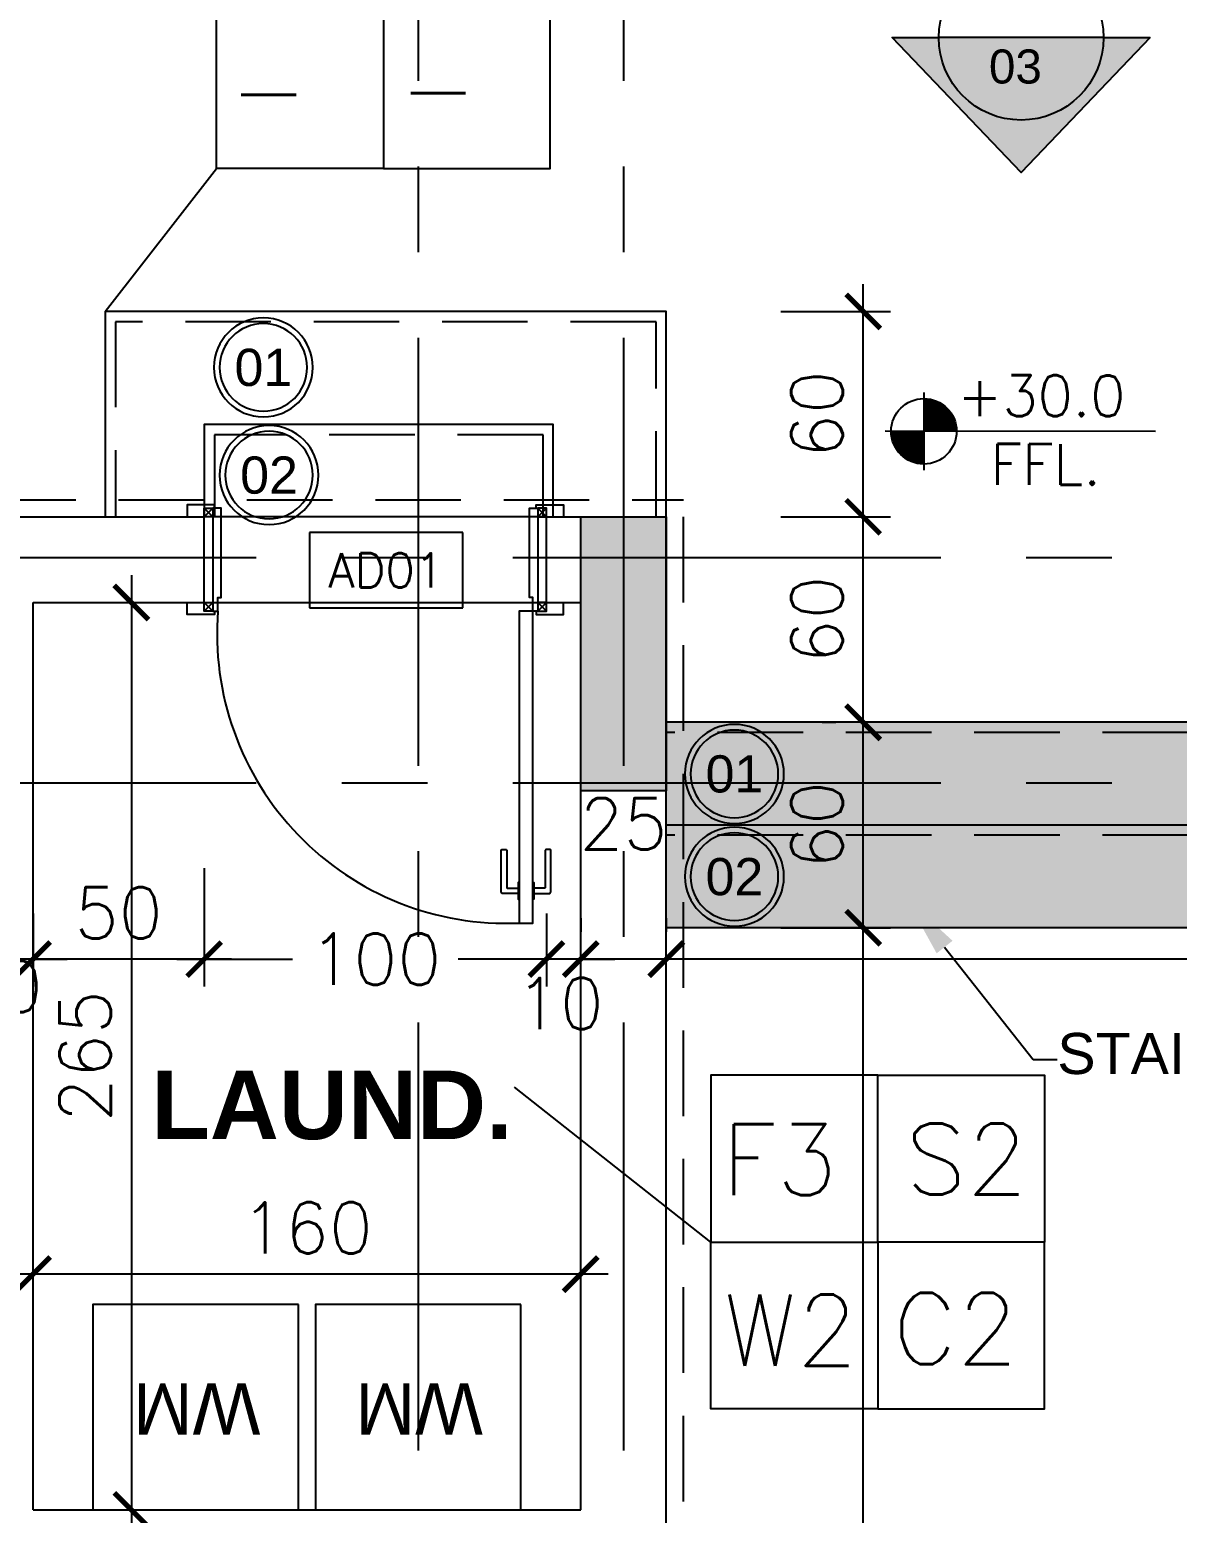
# Model space of a CAD drawing. Header units: centimetres. Extents: x -2093 to 438, y -64 to 4985.
# Drawn here: x -1511 to -1175.7, y 2417 to 2850.3 of the extents above; entities that cross this region are included whole.
import ezdxf
from ezdxf import colors
from ezdxf.entities.mleader import LeaderData, LeaderLine
from ezdxf.enums import TextEntityAlignment as Align
from ezdxf.math import Vec2, Vec3
from ezdxf.xclip import XClip

# ---------------------------------------------------------------- set-up
doc = ezdxf.new("R2010")
doc.units = ezdxf.units.CM
doc.header["$LTSCALE"] = 100
doc.header["$MEASUREMENT"] = 0
doc.header["$XCLIPFRAME"] = 0
for name, pattern in [('A0-01 FLOOR PLANS$0$HIDDEN', [0.375, 0.25, -0.125]), ('GRID$0$GRID$0$XREF GRID$0$GRIDS$0$CENTER', [2, 1.25, -0.25, 0.25, -0.25]), ('XREF CUTTING LINES$0$ACAD_ISO10W100', [18, 12, -3, 0, -3])]:
    doc.linetypes.add(name, pattern=pattern)
for name, color, linetype in [('$0$SCHEDUALE LINES-01', 2, 'Continuous'), ('$0$SCHEDUALE LINES-02', 8, 'Continuous'), ('A0-01 FLOOR PLANS$0$ARROW INDICATOR', 4, 'Continuous'), ('A0-01 FLOOR PLANS$0$DIM IN', 1, 'Continuous'), ('A0-01 FLOOR PLANS$0$HATCH', 8, 'Continuous'), ('A0-01 FLOOR PLANS$0$HIDDEN -03', 8, 'A0-01 FLOOR PLANS$0$HIDDEN'), ('A0-01 FLOOR PLANS$0$KITCHEN', 11, 'Continuous'), ('A0-01 FLOOR PLANS$0$LVL', 2, 'Continuous'), ('A0-01 FLOOR PLANS$0$NUMBERS', 1, 'Continuous'), ('A0-01 FLOOR PLANS$0$STAIRS', 4, 'Continuous'), ('A0-01 FLOOR PLANS$0$TEXT', 3, 'Continuous'), ('A0-01 FLOOR PLANS$0$TEXT-SCHED', 3, 'Continuous'), ('A0-01 FLOOR PLANS$0$WALL-01', 7, 'Continuous'), ('A0-01 FLOOR PLANS$0$WALL-04', 1, 'Continuous'), ('A0-01 FLOOR PLANS$0$WINDOW', 1, 'Continuous'), ('A0-01 FLOOR PLANS$0$WOODEN DOOR', 1, 'Continuous'), ('DIM IN', 1, 'Continuous'), ('GRID$0$DIM IN', 1, 'Continuous'), ('GRID$0$XREF GRID', 11, 'GRID$0$GRID$0$XREF GRID$0$GRIDS$0$CENTER'), ('TEXT', 3, 'Continuous'), ('XREF CUTTING LINES$0$ELEV', 2, 'XREF CUTTING LINES$0$ACAD_ISO10W100'), ('XREF GF COL$0$COLUMN', 6, 'Continuous'), ('XREF GF COL$0$COLUMN HATCH', 201, 'Continuous')]:
    doc.layers.add(name, color=color, linetype=linetype)
doc.styles.add('A0-01 FLOOR PLANS$0$02-Ground$0$ATTRIBUTE', font='ROMANS.shx')
doc.styles.add('A0-01 FLOOR PLANS$0$22', font='romans.shx')
doc.styles.add('A0-01 FLOOR PLANS$0$A0-01 GROUND FLOOR PLAN - For Entry modification$0$ROMANS', font='romans')
doc.styles.add('A0-01 FLOOR PLANS$0$Arial-Bold', font='arialbd.ttf')
doc.styles.add('A0-01 FLOOR PLANS$0$ART', font='arial.ttf')
doc.styles.add('A0-01 FLOOR PLANS$0$ART-PS-1', font='arial.ttf', dxfattribs={"height": 20})
doc.styles.add('A0-01 FLOOR PLANS$0$GRIDS$0$20', font='romans.shx')
doc.styles.add('GRID$0$ROMANS', font='romans')
doc.styles.add('ROMANS', font='romans')
doc.styles.add('XREF CUTTING LINES$0$ART-PS-1', font='arial.ttf', dxfattribs={"height": 20})
doc.dimstyles.new('A0-01 FLOOR PLANS$0$100', dxfattribs={"dimtxt": 15, "dimasz": 10, "dimexe": 8, "dimexo": 12, "dimgap": 6, "dimtad": 1, "dimdec": 0, "dimzin": 0, "dimdsep": 46, "dimtxsty": 'A0-01 FLOOR PLANS$0$22', "dimblk": 'A0-01 FLOOR PLANS$0$_ARCHTICK', "dimcen": 30, "dimdle": 8, "dimclrd": 1, "dimclre": 1, "dimclrt": 2, "dimadec": 0, "dimazin": 0, "dimtfac": 1, "dimtdec": 0, "dimtmove": 2, "dimatfit": 3, "dimldrblk": 'A0-01 FLOOR PLANS$0$_OBLIQUE', "dimfxl": 100, "dimtolj": 1, "dimtzin": 0, "dimarcsym": 0})
doc.dimstyles.new('A0-01 FLOOR PLANS$0$A0-01 GROUND FLOOR PLAN - For Entry modification$0$text', dxfattribs={"dimtxt": 18, "dimasz": 10, "dimexe": 10, "dimexo": 10, "dimgap": -6, "dimtad": 1, "dimtih": 1, "dimtoh": 1, "dimdec": 0, "dimdsep": 46, "dimtxsty": 'A0-01 FLOOR PLANS$0$A0-01 GROUND FLOOR PLAN - For Entry modification$0$ROMANS', "dimblk1": 'A0-01 FLOOR PLANS$0$A0-01 GROUND FLOOR PLAN - For Entry modification$0$_ARCHTICK', "dimblk2": 'A0-01 FLOOR PLANS$0$A0-01 GROUND FLOOR PLAN - For Entry modification$0$_ARCHTICK', "dimsah": 1, "dimcen": 25, "dimdle": 10, "dimse1": 1, "dimse2": 1, "dimsd1": 1, "dimsd2": 1, "dimclrd": 1, "dimclre": 1, "dimclrt": 2, "dimadec": 0, "dimazin": 0, "dimtfac": 1, "dimtdec": 0, "dimtmove": 2, "dimatfit": 3, "dimldrblk": 'A0-01 FLOOR PLANS$0$A0-01 GROUND FLOOR PLAN - For Entry modification$0$_ARCHTICK', "dimfxl": 1, "dimtolj": 1, "dimtzin": 0, "dimarcsym": 0})
doc.dimstyles.new('GRID$0$AS-17-100', dxfattribs={"dimtxt": 14, "dimasz": 7, "dimexe": 10, "dimexo": 25, "dimgap": 6, "dimtad": 1, "dimtoh": 1, "dimdec": 0, "dimdsep": 46, "dimtxsty": 'GRID$0$ROMANS', "dimblk1": 'GRID$0$_ARCHTICK', "dimblk2": 'GRID$0$_ARCHTICK', "dimsah": 1, "dimcen": 25, "dimdle": 10, "dimclrd": 1, "dimclre": 1, "dimclrt": 2, "dimadec": 0, "dimazin": 0, "dimtfac": 1, "dimtdec": 0, "dimtofl": 0, "dimtmove": 2, "dimatfit": 3, "dimldrblk": 'GRID$0$_ARCHTICK', "dimfxl": 1, "dimtolj": 1, "dimtzin": 0, "dimarcsym": 0})

# ---------------------------------------------------------------- blocks, each defined once
blk = doc.blocks.new('XREF CUTTING LINES')
at = {"layer": 'XREF CUTTING LINES$0$ELEV'}
h = blk.add_hatch(color=251, dxfattribs=at)
edge = h.paths.add_edge_path()
edge.add_line((-1183.62, 2847.95), (-1197.25, 2847.95))
edge.add_ellipse((-1221.31, 2847.95), major_axis=(-17.02, -17.02), ratio=1, start_angle=-45, end_angle=135, ccw=False)
edge.add_line((-1245.38, 2847.95), (-1259, 2847.95))
edge.add_line((-1259, 2847.95), (-1221.31, 2808.57))
edge.add_line((-1221.31, 2808.57), (-1183.62, 2847.95))
at = {"layer": 'XREF CUTTING LINES$0$ELEV', "color": 2, "linetype": 'Continuous'}
blk.add_line((-1197.25, 2847.95), (-1245.38, 2847.95), dxfattribs=at)
for points in [[(-1183.62, 2847.95), (-1221.31, 2808.57), (-1259, 2847.95), (-1245.38, 2847.95)], [(-1197.25, 2847.95), (-1183.62, 2847.95)]]:
    blk.add_lwpolyline(points, dxfattribs=at)
blk.add_circle((-1221.31, 2847.95), 24.07, dxfattribs=at)
at = {"layer": 'XREF CUTTING LINES$0$ELEV', "style": 'XREF CUTTING LINES$0$ART-PS-1'}
blk.add_text('03', height=9.954, dxfattribs=at).set_placement((-1222.99, 2839.53), align=Align.MIDDLE_CENTER)
blk = doc.blocks.new('XREF GF COL')
at = {"layer": 'XREF GF COL$0$COLUMN HATCH'}
blk.add_hatch(color=256, dxfattribs=at).paths.add_polyline_path([(-11634.7, 2708), (-11659.7, 2708), (-11659.7, 2628), (-11634.7, 2628)])
at = {"layer": 'XREF GF COL$0$COLUMN'}
blk.add_lwpolyline([(-11659.7, 2708), (-11634.7, 2708), (-11634.7, 2628), (-11659.7, 2628)], close=True, dxfattribs=at)
blk = doc.blocks.new('GRID$0$_ARCHTICK')
at = {"color": 0, "linetype": 'ByBlock', "const_width": 0.15}
blk.add_lwpolyline([(-0.5, -0.5), (0.5, 0.5)], dxfattribs=at)
blk = doc.blocks.new('*D443')
at = {"layer": 'Defpoints', "color": 0, "transparency": 16777216}
for p in [(-1337.5, 2914.61), (-1337.5, 2913.26), (-972.5, 2790.24, 0)]:
    blk.add_point(p, dxfattribs=at)
at = {"layer": 'GRID$0$DIM IN', "color": 1, "lineweight": -2, "transparency": 16777216}
for p, q in [((-972.5, 2815.24), (-972.5, 2923.26)), ((-962.5, 2913.26), (-1347.5, 2913.26)), ((-1337.5, 2889.61), (-1337.5, 2903.26))]:
    blk.add_line(p, q, dxfattribs=at)
at = {"layer": 'GRID$0$DIM IN', "color": 1, "lineweight": -2, "transparency": 16777216, "xscale": 7, "yscale": 7, "zscale": 7, "rotation": 180}
blk.add_blockref('GRID$0$_ARCHTICK', (-1337.5, 2913.26), dxfattribs=at)
at = {"layer": 'GRID$0$DIM IN', "color": 1, "lineweight": -2, "transparency": 16777216, "xscale": 7, "yscale": 7, "zscale": 7}
blk.add_blockref('GRID$0$_ARCHTICK', (-972.5, 2913.26), dxfattribs=at)
at = {"layer": 'GRID$0$DIM IN', "color": 2, "transparency": 16777216, "insert": (-1155, 2926.26), "char_height": 14, "attachment_point": 5, "style": 'GRID$0$ROMANS'}
blk.add_mtext('\\A1;365', dxfattribs=at)
blk = doc.blocks.new('A0-01 FLOOR PLANS$0$WASHING MACHINE')
at = {"layer": 'A0-01 FLOOR PLANS$0$KITCHEN'}
blk.add_lwpolyline([(0, 0), (60, 0), (60, 60), (0, 60)], close=True, dxfattribs=at)
at = {"layer": 'A0-01 FLOOR PLANS$0$KITCHEN', "style": 'A0-01 FLOOR PLANS$0$ART-PS-1'}
blk.add_text('WM', height=15, dxfattribs=at).set_placement((29.7, 30.51), align=Align.MIDDLE_CENTER)
blk = doc.blocks.new('*D227')
at = {"layer": 'A0-01 FLOOR PLANS$0$TEXT-SCHED', "color": 1, "lineweight": -2, "transparency": 16777216}
for p, q in [((-1384.41, 2703.4), (-1429.27, 2703.4)), ((-1429.27, 2703.4), (-1429.27, 2681.4)), ((-1384.41, 2681.4), (-1384.41, 2703.4)), ((-1429.27, 2681.4), (-1384.41, 2681.4))]:
    blk.add_line(p, q, dxfattribs=at)
at = {"layer": 'Defpoints', "color": 0, "transparency": 16777216}
blk.add_point((-1406.84, 2692.4), dxfattribs=at)
blk.add_point((-1406.84, 2692.4), dxfattribs=at)
blk.add_point((-1406.84, 2692.4), dxfattribs=at)
at = {"layer": 'A0-01 FLOOR PLANS$0$TEXT-SCHED', "color": 2, "transparency": 16777216, "insert": (-1406.84, 2692.4), "char_height": 8, "width": 47.1429, "attachment_point": 5, "style": 'A0-01 FLOOR PLANS$0$A0-01 GROUND FLOOR PLAN - For Entry modification$0$ROMANS'}
blk.add_mtext('\\A1;{\\H1.25x;AD01}', dxfattribs=at)
blk = doc.blocks.new('A0-01 FLOOR PLANS$0$A0-01 GROUND FLOOR PLAN - For Entry modification$0$_ARCHTICK')
at = {"color": 0, "linetype": 'ByBlock', "const_width": 0.15}
blk.add_lwpolyline([(-0.5, -0.5), (0.5, 0.5)], dxfattribs=at)
blk = doc.blocks.new('A0-01 FLOOR PLANS$0$_ARCHTICK')
at = {"color": 0, "linetype": 'ByBlock', "const_width": 0.15}
blk.add_lwpolyline([(-0.5, -0.5), (0.5, 0.5)], dxfattribs=at)
blk = doc.blocks.new('*D243')
at = {"layer": 'A0-01 FLOOR PLANS$0$DIM IN', "color": 1, "lineweight": -2, "transparency": 16777216}
for p, q in [((-1481.29, 2691), (-1481.29, 2410)), ((-1493.84, 2683), (-1473.29, 2683)), ((-1493.84, 2418), (-1473.29, 2418))]:
    blk.add_line(p, q, dxfattribs=at)
at = {"layer": 'Defpoints', "color": 0, "transparency": 16777216}
for p in [(-1505.84, 2683), (-1505.84, 2418), (-1481.29, 2418)]:
    blk.add_point(p, dxfattribs=at)
at = {"layer": 'A0-01 FLOOR PLANS$0$DIM IN', "color": 1, "lineweight": -2, "transparency": 16777216, "xscale": 10, "yscale": 10, "zscale": 10}
for p, rotation in [((-1481.29, 2683), 90), ((-1481.29, 2418), 270)]:
    blk.add_blockref('A0-01 FLOOR PLANS$0$_ARCHTICK', p, dxfattribs=dict(at, rotation=rotation))
at = {"layer": 'A0-01 FLOOR PLANS$0$DIM IN', "color": 2, "transparency": 16777216, "insert": (-1494.79, 2550.5), "char_height": 15, "attachment_point": 5, "rotation": 90, "style": 'A0-01 FLOOR PLANS$0$22'}
blk.add_mtext('\\A1;265', dxfattribs=at)
blk = doc.blocks.new('A0-01 FLOOR PLANS$0$_OBLIQUE')
at = {"color": 0, "linetype": 'ByBlock'}
blk.add_line((-0.5, -0.5), (0.5, 0.5), dxfattribs=at)
blk = doc.blocks.new('A0-01 FLOOR PLANS$0$02-Ground$0$A$C4F2068BA')
for p, q in [((0.4, 0.6374), (0.4, 0.1626)), ((1.8156, 0.4), (0.1626, 0.4))]:
    blk.add_line(p, q)
at = {"color": 8, "const_width": 0.2}
for points in [[(0.4, 0.5, -0.414214), (0.5, 0.4, -0.414214)], [(0.4, 0.3, -0.414214), (0.3, 0.4, -0.414214)]]:
    blk.add_lwpolyline(points, format="xyb", dxfattribs=at)
blk.add_circle((0.4, 0.4), 0.2)
blk = doc.blocks.new('A0-01 FLOOR PLANS$0$02-Ground$0$123')
at = {"ltscale": 0.1}
blk.add_blockref('A0-01 FLOOR PLANS$0$02-Ground$0$A$C4F2068BA', (-0.4, -0.4), dxfattribs=at)
blk = doc.blocks.new('A0-01 FLOOR PLANS$0$02-Ground$0$LEVEL- PLAN')
at = {"layer": 'A0-01 FLOOR PLANS$0$LVL', "ltscale": 0.1}
blk.add_blockref('A0-01 FLOOR PLANS$0$02-Ground$0$123', (0, 0), dxfattribs=at)
at = {"layer": 'A0-01 FLOOR PLANS$0$LVL', "ltscale": 0.1, "style": 'A0-01 FLOOR PLANS$0$02-Ground$0$ATTRIBUTE', "width": 0.8, "flags": 4}
blk.add_attdef('%%P0.00', (0.2028, 0.0926), '', height=0.25, dxfattribs=at)
blk.add_attdef('LVL', text='', height=0.25, dxfattribs=at).set_placement((0.7451, -0.3271), align=Align.CENTER)
blk = doc.blocks.new('A0-01 FLOOR PLANS$0$OUT DOOR')
at = {"layer": 'A0-01 FLOOR PLANS$0$WOODEN DOOR'}
for p, q in [((-1782.5, 2265.5), (-1780, 2268)), ((-1780, 2265.5), (-1782.5, 2268)), ((-1752.5, 2265.5), (-1755, 2268)), ((-1755, 2265.5), (-1752.5, 2268)), ((-1782.5, 2170.5), (-1780, 2168)), ((-1780, 2170.5), (-1782.5, 2168)), ((-1752.5, 2170.5), (-1755, 2168)), ((-1755, 2170.5), (-1752.5, 2168))]:
    blk.add_line(p, q, dxfattribs=at)
for points in [[(-1782.5, 2265), (-1783.5, 2265), (-1783.5, 2273), (-1780, 2273)], [(-1752.5, 2265), (-1751.5, 2265), (-1751.5, 2273), (-1755, 2273)], [(-1780, 2265.5), (-1780, 2268), (-1782.5, 2268), (-1782.5, 2265.5)], [(-1752.5, 2265.5), (-1752.5, 2268), (-1755, 2268), (-1755, 2265.5)], [(-1752.5, 2265.5), (-1752.5, 2264), (-1756.5, 2264), (-1756.5, 2263), (-1782.5, 2263), (-1782.5, 2265.5), (-1752.5, 2265.5)], [(-1673.27, 2264), (-1673.27, 2264.3), (-1668.31, 2264.3), (-1668.31, 2264)], [(-1673.27, 2260.04), (-1673.27, 2259.74), (-1668.31, 2259.74), (-1668.31, 2260.04)], [(-1782.5, 2171), (-1783.5, 2171), (-1783.5, 2163), (-1780, 2163)], [(-1752.5, 2170.5), (-1752.5, 2172), (-1756.5, 2172), (-1756.5, 2173), (-1782.5, 2173), (-1782.5, 2170.5), (-1752.5, 2170.5)], [(-1752.5, 2171), (-1751.5, 2171), (-1751.5, 2163), (-1755, 2163)], [(-1780, 2170.5), (-1780, 2168), (-1782.5, 2168), (-1782.5, 2170.5)], [(-1752.5, 2170.5), (-1752.5, 2168), (-1755, 2168), (-1755, 2170.5)]]:
    blk.add_lwpolyline(points, dxfattribs=at)
for points in [[(-1670, 2264.3), (-1670, 2268.75, 0.414214), (-1670.49, 2269.24), (-1682.67, 2269.24, 0.414214), (-1682.87, 2269.05), (-1682.87, 2267.86, 0.414214), (-1682.67, 2267.66), (-1671.78, 2267.66, -0.414214), (-1671.58, 2267.46), (-1671.58, 2264.3)], [(-1670, 2259.74), (-1670, 2255.29, -0.414214), (-1670.49, 2254.79), (-1682.67, 2254.79, -0.414214), (-1682.87, 2254.99), (-1682.87, 2256.18, -0.414214), (-1682.67, 2256.38), (-1671.78, 2256.38, 0.414214), (-1671.58, 2256.58), (-1671.58, 2259.74)]]:
    blk.add_lwpolyline(points, format="xyb", dxfattribs=at)
blk.add_lwpolyline([(-1661.38, 2260.04), (-1661.38, 2264), (-1752.5, 2264), (-1752.5, 2260.04)], close=True, dxfattribs=at)
blk.add_arc((-1745.83, 2256.27), 84.53, 265.4726, 2.5311, dxfattribs=at)
blk = doc.blocks.new('A0-01 FLOOR PLANS$0$NUMBER')
at = {"layer": 'A0-01 FLOOR PLANS$0$NUMBERS'}
blk.add_circle((0, 0), 65, dxfattribs=at)
at = {"layer": 'A0-01 FLOOR PLANS$0$NUMBERS', "color": 8}
blk.add_circle((0, 0), 57.5, dxfattribs=at)
blk = doc.blocks.new('A0-01 FLOOR PLANS$0$OUTDOOR')
at = {"layer": 'A0-01 FLOOR PLANS$0$STAIRS'}
for p, q in [((-985, 2648), (-1325, 2648)), ((-985, 2618), (-1325, 2618))]:
    blk.add_line(p, q, dxfattribs=at)
at = {"layer": 'A0-01 FLOOR PLANS$0$STAIRS', "color": 8, "linetype": 'A0-01 FLOOR PLANS$0$HIDDEN'}
for p, q in [((-985, 2645), (-1325, 2645)), ((-985, 2615), (-1325, 2615))]:
    blk.add_line(p, q, dxfattribs=at)
at = {"layer": 'A0-01 FLOOR PLANS$0$STAIRS', "color": 8}
blk.add_line((-985, 2588), (-1325, 2588), dxfattribs=at)
at = {"layer": 'A0-01 FLOOR PLANS$0$STAIRS'}
for points in [[(-1325, 2708), (-1325, 2768), (-1488.93, 2768), (-1488.93, 2708)], [(-1358, 2708), (-1358, 2735), (-1460, 2735), (-1460, 2708)]]:
    blk.add_lwpolyline(points, dxfattribs=at)
at = {"layer": 'A0-01 FLOOR PLANS$0$STAIRS', "color": 8, "linetype": 'A0-01 FLOOR PLANS$0$HIDDEN'}
for points in [[(-1328, 2708), (-1328, 2765), (-1485.93, 2765), (-1485.93, 2708)], [(-1361, 2708), (-1361, 2732), (-1457, 2732), (-1457, 2708)]]:
    blk.add_lwpolyline(points, dxfattribs=at)
blk = doc.blocks.new('*D364')
at = {"layer": 'A0-01 FLOOR PLANS$0$DIM IN', "color": 1, "lineweight": -2, "transparency": 16777216}
for p, q in [((-1520, 2590.85), (-1520, 2586.85)), ((-1510, 2590.85), (-1510, 2586.85)), ((-1520, 2578.85), (-1530, 2578.85)), ((-1510, 2578.85), (-1520, 2578.85)), ((-1510, 2578.85), (-1500, 2578.85))]:
    blk.add_line(p, q, dxfattribs=at)
at = {"layer": 'Defpoints', "color": 0, "transparency": 16777216}
for p in [(-1520, 2578.85), (-1520, 2578.85), (-1510, 2578.85)]:
    blk.add_point(p, dxfattribs=at)
at = {"layer": 'A0-01 FLOOR PLANS$0$DIM IN', "color": 1, "lineweight": -2, "transparency": 16777216, "xscale": 10, "yscale": 10, "zscale": 10}
blk.add_blockref('A0-01 FLOOR PLANS$0$_ARCHTICK', (-1520, 2578.85), dxfattribs=at)
at = {"layer": 'A0-01 FLOOR PLANS$0$DIM IN', "color": 1, "lineweight": -2, "transparency": 16777216, "xscale": 10, "yscale": 10, "zscale": 10, "rotation": 180}
blk.add_blockref('A0-01 FLOOR PLANS$0$_ARCHTICK', (-1510, 2578.85), dxfattribs=at)
at = {"layer": 'A0-01 FLOOR PLANS$0$DIM IN', "color": 2, "transparency": 16777216, "insert": (-1520, 2570.85), "char_height": 15, "attachment_point": 5, "style": 'A0-01 FLOOR PLANS$0$22'}
blk.add_mtext('\\A1;10', dxfattribs=at)
blk = doc.blocks.new('*D358')
at = {"layer": 'A0-01 FLOOR PLANS$0$DIM IN', "color": 1, "lineweight": -2, "transparency": 16777216}
for p, q in [((-1325, 2590.85), (-1325, 2586.85)), ((-985, 2590.85), (-985, 2586.85)), ((-977, 2578.85), (-1333, 2578.85))]:
    blk.add_line(p, q, dxfattribs=at)
at = {"layer": 'Defpoints', "color": 0, "transparency": 16777216}
for p in [(-1325, 2578.85), (-1325, 2578.85), (-985, 2578.85)]:
    blk.add_point(p, dxfattribs=at)
at = {"layer": 'A0-01 FLOOR PLANS$0$DIM IN', "color": 1, "lineweight": -2, "transparency": 16777216, "xscale": 10, "yscale": 10, "zscale": 10, "rotation": 180}
blk.add_blockref('A0-01 FLOOR PLANS$0$_ARCHTICK', (-1325, 2578.85), dxfattribs=at)
at = {"layer": 'A0-01 FLOOR PLANS$0$DIM IN', "color": 1, "lineweight": -2, "transparency": 16777216, "xscale": 10, "yscale": 10, "zscale": 10}
blk.add_blockref('A0-01 FLOOR PLANS$0$_ARCHTICK', (-985, 2578.85), dxfattribs=at)
at = {"layer": 'A0-01 FLOOR PLANS$0$DIM IN', "color": 2, "transparency": 16777216, "insert": (-1155, 2592.35), "char_height": 15, "attachment_point": 5, "style": 'A0-01 FLOOR PLANS$0$22'}
blk.add_mtext('\\A1;340', dxfattribs=at)
blk = doc.blocks.new('*D359')
at = {"layer": 'A0-01 FLOOR PLANS$0$DIM IN', "color": 1, "lineweight": -2, "transparency": 16777216}
for p, q in [((-1350, 2590.85), (-1350, 2586.85)), ((-1325, 2590.85), (-1325, 2586.85)), ((-1317, 2578.85), (-1358, 2578.85))]:
    blk.add_line(p, q, dxfattribs=at)
at = {"layer": 'Defpoints', "color": 0, "transparency": 16777216}
for p in [(-1350, 2578.85), (-1350, 2578.85), (-1325, 2578.85)]:
    blk.add_point(p, dxfattribs=at)
at = {"layer": 'A0-01 FLOOR PLANS$0$DIM IN', "color": 1, "lineweight": -2, "transparency": 16777216, "xscale": 10, "yscale": 10, "zscale": 10, "rotation": 180}
blk.add_blockref('A0-01 FLOOR PLANS$0$_ARCHTICK', (-1350, 2578.85), dxfattribs=at)
at = {"layer": 'A0-01 FLOOR PLANS$0$DIM IN', "color": 1, "lineweight": -2, "transparency": 16777216, "xscale": 10, "yscale": 10, "zscale": 10}
blk.add_blockref('A0-01 FLOOR PLANS$0$_ARCHTICK', (-1325, 2578.85), dxfattribs=at)
at = {"layer": 'A0-01 FLOOR PLANS$0$DIM IN', "color": 2, "transparency": 16777216, "insert": (-1337.5, 2618.35), "char_height": 15, "attachment_point": 5, "style": 'A0-01 FLOOR PLANS$0$22'}
blk.add_mtext('\\A1;25', dxfattribs=at)
blk = doc.blocks.new('*D348')
at = {"layer": 'A0-01 FLOOR PLANS$0$DIM IN', "color": 1, "lineweight": -2, "transparency": 16777216}
for p, q in [((-1267.46, 2145), (-1267.46, 2596)), ((-1291.54, 2588), (-1259.46, 2588)), ((-1291.54, 2153), (-1259.46, 2153))]:
    blk.add_line(p, q, dxfattribs=at)
at = {"layer": 'Defpoints', "color": 0, "transparency": 16777216}
for p in [(-1303.54, 2588), (-1267.46, 2588), (-1303.54, 2153)]:
    blk.add_point(p, dxfattribs=at)
at = {"layer": 'A0-01 FLOOR PLANS$0$DIM IN', "color": 1, "lineweight": -2, "transparency": 16777216, "xscale": 10, "yscale": 10, "zscale": 10}
for p, rotation in [((-1267.46, 2588), 90), ((-1267.46, 2153), 270)]:
    blk.add_blockref('A0-01 FLOOR PLANS$0$_ARCHTICK', p, dxfattribs=dict(at, rotation=rotation))
at = {"layer": 'A0-01 FLOOR PLANS$0$DIM IN', "color": 2, "transparency": 16777216, "insert": (-1280.96, 2370.5), "char_height": 15, "attachment_point": 5, "rotation": 90, "style": 'A0-01 FLOOR PLANS$0$22'}
blk.add_mtext('\\A1;435', dxfattribs=at)
blk = doc.blocks.new('*D349')
at = {"layer": 'A0-01 FLOOR PLANS$0$DIM IN', "color": 1, "lineweight": -2, "transparency": 16777216}
for p, q in [((-1267.46, 2580), (-1267.46, 2656)), ((-1279.46, 2648), (-1275.46, 2648)), ((-1291.54, 2588), (-1259.46, 2588))]:
    blk.add_line(p, q, dxfattribs=at)
at = {"layer": 'Defpoints', "color": 0, "transparency": 16777216}
for p in [(-1267.46, 2648), (-1267.46, 2648), (-1303.54, 2588)]:
    blk.add_point(p, dxfattribs=at)
at = {"layer": 'A0-01 FLOOR PLANS$0$DIM IN', "color": 1, "lineweight": -2, "transparency": 16777216, "xscale": 10, "yscale": 10, "zscale": 10}
for p, rotation in [((-1267.46, 2648), 90), ((-1267.46, 2588), 270)]:
    blk.add_blockref('A0-01 FLOOR PLANS$0$_ARCHTICK', p, dxfattribs=dict(at, rotation=rotation))
at = {"layer": 'A0-01 FLOOR PLANS$0$DIM IN', "color": 2, "transparency": 16777216, "insert": (-1280.96, 2618), "char_height": 15, "attachment_point": 5, "rotation": 90, "style": 'A0-01 FLOOR PLANS$0$22'}
blk.add_mtext('\\A1;60', dxfattribs=at)
blk = doc.blocks.new('*D350')
at = {"layer": 'A0-01 FLOOR PLANS$0$DIM IN', "color": 1, "lineweight": -2, "transparency": 16777216}
for p, q in [((-1267.46, 2640), (-1267.46, 2716)), ((-1291.54, 2708), (-1259.46, 2708)), ((-1279.46, 2648), (-1275.46, 2648))]:
    blk.add_line(p, q, dxfattribs=at)
at = {"layer": 'Defpoints', "color": 0, "transparency": 16777216}
for p in [(-1303.54, 2708), (-1267.46, 2708), (-1267.46, 2648)]:
    blk.add_point(p, dxfattribs=at)
at = {"layer": 'A0-01 FLOOR PLANS$0$DIM IN', "color": 1, "lineweight": -2, "transparency": 16777216, "xscale": 10, "yscale": 10, "zscale": 10}
for p, rotation in [((-1267.46, 2708), 90), ((-1267.46, 2648), 270)]:
    blk.add_blockref('A0-01 FLOOR PLANS$0$_ARCHTICK', p, dxfattribs=dict(at, rotation=rotation))
at = {"layer": 'A0-01 FLOOR PLANS$0$DIM IN', "color": 2, "transparency": 16777216, "insert": (-1280.96, 2678), "char_height": 15, "attachment_point": 5, "rotation": 90, "style": 'A0-01 FLOOR PLANS$0$22'}
blk.add_mtext('\\A1;60', dxfattribs=at)
blk = doc.blocks.new('*D351')
at = {"layer": 'A0-01 FLOOR PLANS$0$DIM IN', "color": 1, "lineweight": -2, "transparency": 16777216}
for p, q in [((-1267.46, 2700), (-1267.46, 2776)), ((-1291.54, 2768), (-1259.46, 2768)), ((-1291.54, 2708), (-1259.46, 2708))]:
    blk.add_line(p, q, dxfattribs=at)
at = {"layer": 'Defpoints', "color": 0, "transparency": 16777216}
for p in [(-1303.54, 2768), (-1267.46, 2768), (-1303.54, 2708)]:
    blk.add_point(p, dxfattribs=at)
at = {"layer": 'A0-01 FLOOR PLANS$0$DIM IN', "color": 1, "lineweight": -2, "transparency": 16777216, "xscale": 10, "yscale": 10, "zscale": 10}
for p, rotation in [((-1267.46, 2768), 90), ((-1267.46, 2708), 270)]:
    blk.add_blockref('A0-01 FLOOR PLANS$0$_ARCHTICK', p, dxfattribs=dict(at, rotation=rotation))
at = {"layer": 'A0-01 FLOOR PLANS$0$DIM IN', "color": 2, "transparency": 16777216, "insert": (-1280.96, 2738), "char_height": 15, "attachment_point": 5, "rotation": 90, "style": 'A0-01 FLOOR PLANS$0$22'}
blk.add_mtext('\\A1;60', dxfattribs=at)
blk = doc.blocks.new('*D378')
at = {"layer": 'A0-01 FLOOR PLANS$0$DIM IN', "color": 1, "lineweight": -2, "transparency": 16777216}
for p, q in [((-1460, 2605.38), (-1460, 2570.85)), ((-1360, 2592.22), (-1360, 2570.85)), ((-1468, 2578.85), (-1434.21, 2578.85)), ((-1352, 2578.85), (-1385.79, 2578.85))]:
    blk.add_line(p, q, dxfattribs=at)
at = {"layer": 'Defpoints', "color": 0, "transparency": 16777216}
for p in [(-1460, 2617.38), (-1360, 2604.22), (-1460, 2578.85)]:
    blk.add_point(p, dxfattribs=at)
at = {"layer": 'A0-01 FLOOR PLANS$0$DIM IN', "color": 1, "lineweight": -2, "transparency": 16777216, "xscale": 10, "yscale": 10, "zscale": 10, "rotation": 180}
blk.add_blockref('A0-01 FLOOR PLANS$0$_ARCHTICK', (-1460, 2578.85), dxfattribs=at)
at = {"layer": 'A0-01 FLOOR PLANS$0$DIM IN', "color": 1, "lineweight": -2, "transparency": 16777216, "xscale": 10, "yscale": 10, "zscale": 10}
blk.add_blockref('A0-01 FLOOR PLANS$0$_ARCHTICK', (-1360, 2578.85), dxfattribs=at)
at = {"layer": 'A0-01 FLOOR PLANS$0$DIM IN', "color": 2, "transparency": 16777216, "insert": (-1410, 2578.85), "char_height": 15, "attachment_point": 5, "style": 'A0-01 FLOOR PLANS$0$22'}
blk.add_mtext('\\A1;100', dxfattribs=at)
blk = doc.blocks.new('*D379')
at = {"layer": 'A0-01 FLOOR PLANS$0$DIM IN', "color": 1, "lineweight": -2, "transparency": 16777216}
for p, q in [((-1460, 2605.38), (-1460, 2570.85)), ((-1510, 2592.22), (-1510, 2570.85)), ((-1452, 2578.85), (-1518, 2578.85))]:
    blk.add_line(p, q, dxfattribs=at)
at = {"layer": 'Defpoints', "color": 0, "transparency": 16777216}
for p in [(-1460, 2617.38), (-1510, 2604.22), (-1510, 2578.85)]:
    blk.add_point(p, dxfattribs=at)
at = {"layer": 'A0-01 FLOOR PLANS$0$DIM IN', "color": 1, "lineweight": -2, "transparency": 16777216, "xscale": 10, "yscale": 10, "zscale": 10, "rotation": 180}
blk.add_blockref('A0-01 FLOOR PLANS$0$_ARCHTICK', (-1510, 2578.85), dxfattribs=at)
at = {"layer": 'A0-01 FLOOR PLANS$0$DIM IN', "color": 1, "lineweight": -2, "transparency": 16777216, "xscale": 10, "yscale": 10, "zscale": 10}
blk.add_blockref('A0-01 FLOOR PLANS$0$_ARCHTICK', (-1460, 2578.85), dxfattribs=at)
at = {"layer": 'A0-01 FLOOR PLANS$0$DIM IN', "color": 2, "transparency": 16777216, "insert": (-1485, 2592.35), "char_height": 15, "attachment_point": 5, "style": 'A0-01 FLOOR PLANS$0$22'}
blk.add_mtext('\\A1;50', dxfattribs=at)
blk = doc.blocks.new('*D380')
at = {"layer": 'A0-01 FLOOR PLANS$0$DIM IN', "color": 1, "lineweight": -2, "transparency": 16777216}
for p, q in [((-1510, 2472.38), (-1510, 2494.85)), ((-1350, 2472.38), (-1350, 2494.85)), ((-1342, 2486.85), (-1518, 2486.85))]:
    blk.add_line(p, q, dxfattribs=at)
at = {"layer": 'Defpoints', "color": 0, "transparency": 16777216}
for p in [(-1510, 2486.85), (-1510, 2460.38), (-1350, 2460.38)]:
    blk.add_point(p, dxfattribs=at)
at = {"layer": 'A0-01 FLOOR PLANS$0$DIM IN', "color": 1, "lineweight": -2, "transparency": 16777216, "xscale": 10, "yscale": 10, "zscale": 10, "rotation": 180}
blk.add_blockref('A0-01 FLOOR PLANS$0$_ARCHTICK', (-1510, 2486.85), dxfattribs=at)
at = {"layer": 'A0-01 FLOOR PLANS$0$DIM IN', "color": 1, "lineweight": -2, "transparency": 16777216, "xscale": 10, "yscale": 10, "zscale": 10}
blk.add_blockref('A0-01 FLOOR PLANS$0$_ARCHTICK', (-1350, 2486.85), dxfattribs=at)
at = {"layer": 'A0-01 FLOOR PLANS$0$DIM IN', "color": 2, "transparency": 16777216, "insert": (-1430, 2500.35), "char_height": 15, "attachment_point": 5, "style": 'A0-01 FLOOR PLANS$0$22'}
blk.add_mtext('\\A1;160', dxfattribs=at)
blk = doc.blocks.new('*D382')
at = {"layer": 'A0-01 FLOOR PLANS$0$DIM IN', "color": 1, "lineweight": -2, "transparency": 16777216}
for p, q in [((-1360, 2590.85), (-1360, 2586.85)), ((-1350, 2590.85), (-1350, 2586.85)), ((-1360, 2578.85), (-1370, 2578.85)), ((-1350, 2578.85), (-1360, 2578.85)), ((-1350, 2578.85), (-1340, 2578.85))]:
    blk.add_line(p, q, dxfattribs=at)
at = {"layer": 'Defpoints', "color": 0, "transparency": 16777216}
for p in [(-1360, 2578.85), (-1360, 2578.85), (-1350, 2578.85)]:
    blk.add_point(p, dxfattribs=at)
at = {"layer": 'A0-01 FLOOR PLANS$0$DIM IN', "color": 1, "lineweight": -2, "transparency": 16777216, "xscale": 10, "yscale": 10, "zscale": 10}
blk.add_blockref('A0-01 FLOOR PLANS$0$_ARCHTICK', (-1360, 2578.85), dxfattribs=at)
at = {"layer": 'A0-01 FLOOR PLANS$0$DIM IN', "color": 1, "lineweight": -2, "transparency": 16777216, "xscale": 10, "yscale": 10, "zscale": 10, "rotation": 180}
blk.add_blockref('A0-01 FLOOR PLANS$0$_ARCHTICK', (-1350, 2578.85), dxfattribs=at)
at = {"layer": 'A0-01 FLOOR PLANS$0$DIM IN', "color": 2, "transparency": 16777216, "insert": (-1356.12, 2565.87), "char_height": 15, "attachment_point": 5, "style": 'A0-01 FLOOR PLANS$0$22'}
blk.add_mtext('\\A1;10', dxfattribs=at)
blk = doc.blocks.new('GRID')
at = {"layer": 'GRID$0$XREF GRID'}
for p, q in [((-1397.5, 2960.33, 0), (-1397.5, 522.76, 0)), ((-1337.5, 2960.33), (-1337.5, 522.76, 0)), ((-1969.8, 2696.16), (-230.24, 2696.16)), ((-1969.8, 2630.32), (-230.24, 2630.32))]:
    blk.add_line(p, q, dxfattribs=at)
at = {"layer": 'GRID$0$DIM IN'}
dim = blk.add_linear_dim(base=(-1337.5, 2913.26), p1=(-972.5, 2790.24, 0), p2=(-1337.5, 2914.61), dimstyle='GRID$0$AS-17-100', dxfattribs=at)
dim.commit()
dim.dimension.update_dxf_attribs({"geometry": '*D443', "text_midpoint": (-1155, 2926.26)})
blk = doc.blocks.new('A0-01 FLOOR PLANS')
at = {"layer": 'A0-01 FLOOR PLANS$0$HATCH'}
h = blk.add_hatch(dxfattribs=at)
h.set_pattern_fill('DOTS', color=256, scale=50)
h.paths.add_polyline_path([(-1325, 2648), (-985, 2648), (-985, 2588), (-1325, 2588)])
at = {"layer": 'A0-01 FLOOR PLANS$0$HIDDEN -03'}
for p in [(-1785, 2713), (-1320, 2158)]:
    blk.add_line(p, (-1320, 2713), dxfattribs=at)
at = {"layer": 'A0-01 FLOOR PLANS$0$WALL-01'}
for p, q in [((-1780, 2708), (-1460, 2708)), ((-1460, 2683), (-1460, 2708)), ((-1360, 2683), (-1360, 2708)), ((-1360, 2708), (-1325, 2708)), ((-1325, 2128), (-1325, 2708)), ((-1510, 2683), (-1460, 2683)), ((-1510, 2418), (-1510, 2683)), ((-1360, 2683), (-1350, 2683)), ((-1350, 2418), (-1350, 2683)), ((-1510, 2418), (-1350, 2418))]:
    blk.add_line(p, q, dxfattribs=at)
at = {"layer": 'A0-01 FLOOR PLANS$0$WALL-04'}
for p, q in [((-1360, 2708), (-1460, 2708)), ((-1460, 2683), (-1360, 2683)), ((-985, 2588), (-1325, 2588))]:
    blk.add_line(p, q, dxfattribs=at)
at = {"layer": 'A0-01 FLOOR PLANS$0$KITCHEN', "rotation": 180}
for p in [(-1432.5, 2478), (-1367.5, 2478)]:
    blk.add_blockref('A0-01 FLOOR PLANS$0$WASHING MACHINE', p, dxfattribs=at)
at = {"layer": 'A0-01 FLOOR PLANS$0$LVL'}
ref = blk.add_blockref('A0-01 FLOOR PLANS$0$02-Ground$0$LEVEL- PLAN', (-1249.74, 2733), dxfattribs=dict(at, xscale=47.80922768457422, yscale=47.80922768457422, zscale=47.80922768457422, rotation=359.9470003599919))
ref.add_attrib('%%P0.00', '+30.0', (-1240.05, 2737.42), dxfattribs={"layer": '0', "ltscale": 0.1, "height": 11.952, "rotation": 359.947, "style": 'A0-01 FLOOR PLANS$0$GRIDS$0$20'})
ref.add_attrib('LVL', 'FFL.', dxfattribs={"layer": '0', "ltscale": 0.1, "height": 11.952, "rotation": 359.947, "style": 'A0-01 FLOOR PLANS$0$GRIDS$0$20'}).set_placement((-1214.14, 2717.33), align=Align.CENTER)
at = {"layer": 'A0-01 FLOOR PLANS$0$NUMBERS', "xscale": -0.2224697851507073, "yscale": 0.2224697851507073, "zscale": 0.2780872314370521, "rotation": 90}
for p in [(-1442.71, 2751.66), (-1441.06, 2720.21), (-1305.08, 2632.94), (-1305.08, 2602.94)]:
    blk.add_blockref('A0-01 FLOOR PLANS$0$NUMBER', p, dxfattribs=at)
at = {"layer": 'A0-01 FLOOR PLANS$0$STAIRS'}
blk.add_blockref('A0-01 FLOOR PLANS$0$OUTDOOR', (0, 0), dxfattribs=at)
at = {"layer": 'A0-01 FLOOR PLANS$0$WALL-01'}
blk.add_blockref('GRID', (0, 0), dxfattribs=at)
at = {"layer": 'A0-01 FLOOR PLANS$0$WINDOW'}
for name, p in [('XREF CUTTING LINES', (0, 0)), ('XREF GF COL', (10309.7, 0))]:
    blk.add_blockref(name, p, dxfattribs=at)
at = {"layer": 'A0-01 FLOOR PLANS$0$WOODEN DOOR', "rotation": 270}
blk.add_blockref('A0-01 FLOOR PLANS$0$OUT DOOR', (-3628, 928), dxfattribs=at)
at = {"layer": 'A0-01 FLOOR PLANS$0$TEXT', "style": 'A0-01 FLOOR PLANS$0$ART'}
for s, p in [('01', (-1442.71, 2751.66)), ('02', (-1441.06, 2720.21)), ('01', (-1305.08, 2632.94)), ('02', (-1305.08, 2602.94))]:
    blk.add_text(s, height=10.863, dxfattribs=at).set_placement(p, align=Align.MIDDLE_CENTER)
at = {"layer": 'A0-01 FLOOR PLANS$0$TEXT', "style": 'A0-01 FLOOR PLANS$0$Arial-Bold'}
blk.add_text('LAUND.', height=20, dxfattribs=at).set_placement((-1475.42, 2526.27))
at = {"layer": 'A0-01 FLOOR PLANS$0$DIM IN'}
for base, p1, p2, picture, middle in [((-1267.46, 2768), (-1303.54, 2708), (-1303.54, 2768), '*D351', (-1280.96, 2738)), ((-1267.46, 2708), (-1267.46, 2648), (-1303.54, 2708), '*D350', (-1280.96, 2678)), ((-1481.29, 2418), (-1505.84, 2683), (-1505.84, 2418), '*D243', (-1494.79, 2550.5)), ((-1267.46, 2648), (-1303.54, 2588), (-1267.46, 2648), '*D349', (-1280.96, 2618)), ((-1267.46, 2588), (-1303.54, 2153), (-1303.54, 2588), '*D348', (-1280.96, 2370.5))]:
    dim = blk.add_linear_dim(base=base, p1=p1, p2=p2, angle=90, dimstyle='A0-01 FLOOR PLANS$0$100', override={"dimfxl": 0.075}, dxfattribs=at)
    dim.commit()
    dim.dimension.update_dxf_attribs({"geometry": picture, "text_midpoint": middle})
for base, p1, p2, picture, middle in [((-1350, 2578.85), (-1325, 2578.85), (-1350, 2578.85), '*D359', (-1337.5, 2618.35)), ((-1510, 2578.85), (-1460, 2617.38), (-1510, 2604.22), '*D379', (-1485, 2592.35)), ((-1325, 2578.85), (-985, 2578.85), (-1325, 2578.85), '*D358', (-1155, 2592.35)), ((-1510, 2486.85), (-1350, 2460.38), (-1510, 2460.38), '*D380', (-1430, 2500.35))]:
    dim = blk.add_linear_dim(base=base, p1=p1, p2=p2, dimstyle='A0-01 FLOOR PLANS$0$100', override={"dimfxl": 0.075}, dxfattribs=at)
    dim.commit()
    dim.dimension.update_dxf_attribs({"geometry": picture, "text_midpoint": middle})
for base, p1, p2, picture, middle in [((-1460, 2578.85), (-1360, 2604.22), (-1460, 2617.38), '*D378', (-1410, 2578.85)), ((-1520, 2578.85), (-1510, 2578.85), (-1520, 2578.85), '*D364', (-1520, 2570.85)), ((-1360, 2578.85), (-1350, 2578.85), (-1360, 2578.85), '*D382', (-1356.12, 2565.87))]:
    dim = blk.add_linear_dim(base=base, p1=p1, p2=p2, dimstyle='A0-01 FLOOR PLANS$0$100', override={"dimfxl": 0.075}, dxfattribs=at)
    dim.commit()
    dim.dimension.update_dxf_attribs({"geometry": picture, "text_midpoint": middle, "dimtype": 128})
at = {"layer": 'A0-01 FLOOR PLANS$0$TEXT-SCHED'}
dim = blk.add_linear_dim(base=(-1406.84, 2692.4), p1=(-1406.84, 2692.4), p2=(-1406.84, 2692.4), text='{\\H1.25x;AD01}', dimstyle='A0-01 FLOOR PLANS$0$A0-01 GROUND FLOOR PLAN - For Entry modification$0$text', override={"dimtxt": 8, "dimgap": -6, "dimclrt": 2}, dxfattribs=at)
dim.commit()
dim.dimension.update_dxf_attribs({"geometry": '*D227', "text_midpoint": (-1406.84, 2692.4), "dimtype": 128})
at = {"layer": 'A0-01 FLOOR PLANS$0$ARROW INDICATOR'}
ml = blk.add_multileader_mtext('Standard', dxfattribs=at)
ml.set_content('STAIRS (GRANITE FINISH)', color=256, style='A0-01 FLOOR PLANS$0$ART')
ml.set_leader_properties()
ml.build(insert=Vec2(0, 0))
ml.multileader.update_dxf_attribs({"text_right_attachment_type": 6, "dogleg_length": 0.36, "arrow_head_size": 18})
ctx = ml.context
ctx.base_point, ctx.char_height, ctx.arrow_head_size, ctx.landing_gap_size, ctx.plane_origin = Vec3(-1210.83, 2549.53), 12, 18, 0.09, Vec3(-1254.82, 2596.51)
ctx.right_attachment = 6
notes = []
notes.append((ctx, [(0, (1, 1, 0), (-1217.79, 2549.53), (1, 0), 6.96, [(0, [(-1254.82, 2596.51)], 0, [])])]))
ctx.mtext.insert, ctx.mtext.flow_direction = Vec3(-1210.74, 2557.29), 5
for ctx, leaders in notes:
    for number, flags, end, landing, length, lines in leaders:
        leader = LeaderData()
        leader.index, (leader.has_last_leader_line, leader.has_dogleg_vector, leader.attachment_direction) = number, flags
        leader.last_leader_point, leader.dogleg_vector, leader.dogleg_length = Vec3(end), Vec3(landing), length
        for number, points, colour, breaks in lines:
            line = LeaderLine()
            line.index, line.vertices, line.color, line.breaks = number, Vec3.list(points), colors.encode_raw_color(colour), breaks
            leader.lines.append(line)
        ctx.leaders.append(leader)

msp = doc.modelspace()

# ---------------------------------------------------------------- linework, layer by layer
at = {"layer": '$0$SCHEDUALE LINES-01', "elevation": 0}
for points in [[(-1407.66, 2809.72), (-1456.42, 2809.72), (-1456.42, 2858.47), (-1407.66, 2858.47)], [(-1407.66, 2809.72), (-1358.9, 2809.72), (-1358.9, 2858.47), (-1407.66, 2858.47)]]:
    msp.add_lwpolyline(points, close=True, dxfattribs=at)
at = {"layer": '$0$SCHEDUALE LINES-01'}
for points in [[(-1263.23, 2544.98), (-1311.99, 2544.98), (-1311.99, 2496.22), (-1263.23, 2496.22)], [(-1263.23, 2544.98), (-1214.48, 2544.98), (-1214.48, 2496.22), (-1263.23, 2496.22)], [(-1263.23, 2447.47), (-1311.99, 2447.47), (-1311.99, 2496.22), (-1263.23, 2496.22)], [(-1263.23, 2447.47), (-1214.48, 2447.47), (-1214.48, 2496.22), (-1263.23, 2496.22)]]:
    msp.add_lwpolyline(points, close=True, dxfattribs=at)
at = {"layer": '$0$SCHEDUALE LINES-02', "color": 240, "true_color": 0xed1f24}
msp.add_line((-1488.93, 2768), (-1456.42, 2809.72, 0), dxfattribs=at)
at = {"layer": 'DIM IN'}
msp.add_line((-1311.99, 2496.22), (-1369.35, 2541.47), dxfattribs=at)

# ---------------------------------------------------------------- block references
ref = msp.add_blockref('A0-01 FLOOR PLANS', (0, 0), dxfattribs=at)
XClip(ref).set_block_clipping_path([(-2776.1374472706, -63.5198747971), (-25.2799057033, 3544.9387921137)])

# ---------------------------------------------------------------- texts
at = {"layer": 'TEXT', "style": 'ROMANS'}
for s, p in [('-', (-1452.75, 2822.37, 0)), ('-', (-1403.23, 2822.8, 0)), ('F3', (-1308.85, 2509.88)), ('S2', (-1255.1, 2510.07)), ('W2', (-1308.32, 2460.12)), ('C2', (-1258.8, 2460.55))]:
    msp.add_text(s, height=20.8, dxfattribs=at).set_placement(p)

doc.saveas('drawing.dxf')
